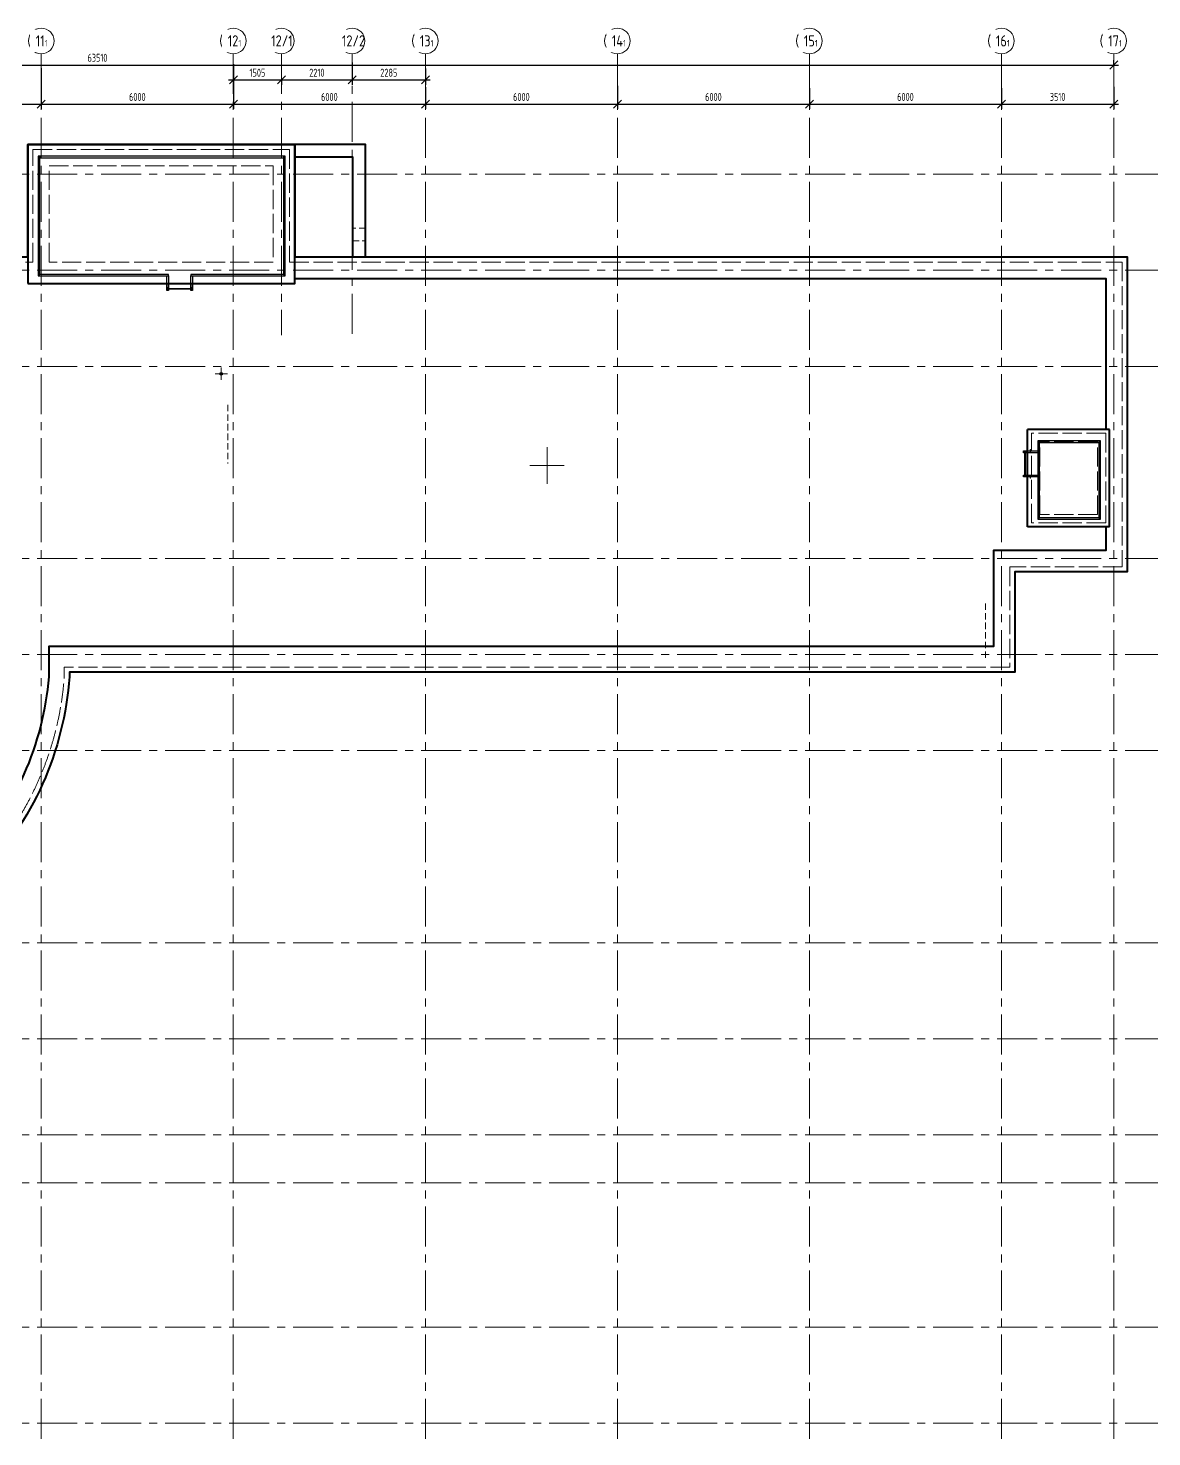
# Model space of a CAD drawing. Header units: millimetres. Extents: x -360149 to 682031, y -35655 to 209517.
# Drawn here: x 352714 to 387824, y 91172 to 135163 of the extents above; entities that cross this region are included whole.
import ezdxf
from ezdxf import colors
from ezdxf.entities.mleader import LeaderData, LeaderLine
from ezdxf.math import Vec2, Vec3

# ---------------------------------------------------------------- set-up
doc = ezdxf.new("R2010")
doc.units = ezdxf.units.MM
doc.header["$MEASUREMENT"] = 0
doc.header["$PDMODE"] = 3
doc.header["$PDSIZE"] = -4
for name, pattern in [('ACAD_ISO02W100', [15, 12, -3]), ('CENTER', [2, 1.25, -0.25, 0.25, -0.25]), ('HIDDEN', [6, 4, -2])]:
    doc.linetypes.add(name, pattern=pattern)
doc.layers.get('0').update_dxf_attribs({"color": 250, "lineweight": 9})
doc.layers.get('Defpoints').update_dxf_attribs({"color": 6})
for name, color, linetype, lineweight in [('_ВК-К1', 14, 'Continuous', 40), ('АР_Лестницы ограждение', 94, 'Continuous', 25), ('АР_Навесной фасад', 147, 'Continuous', 5), ('АР_Оси', 195, 'Continuous', 9), ('АР_Оси размеры', 164, 'Continuous', 9), ('АР_Отметки', 250, 'Continuous', 15), ('перекр 0.3', 181, 'Continuous', 30), ('Подвал', 250, 'Continuous', 30), ('пунктир', 251, 'Continuous', 13), ('Специальное оборудование', 7, 'Continuous', 9)]:
    doc.layers.add(name, color=color, linetype=linetype, lineweight=lineweight)
doc.styles.add('ISOCPEUR', font='isocpeur.ttf', dxfattribs={"width": 0.7})
doc.styles.add('ГОСТ 2.304', font='isocpeur.ttf', dxfattribs={"width": 0.7})
doc.dimstyles.new('СПДС', dxfattribs={"dimscale": 100, "dimtxt": 2.5, "dimasz": 2.5, "dimexe": 1.5, "dimexo": 0, "dimgap": 1, "dimtad": 1, "dimdec": 0, "dimrnd": 1, "dimtxsty": 'ГОСТ 2.304', "dimblk": 'OBLIQUE', "dimcen": 2.5, "dimdle": 1.5, "dimadec": 0, "dimazin": 2, "dimtfac": 0.75, "dimtdec": 0, "dimtmove": 1, "dimatfit": 3, "dimfxl": 1, "dimtolj": 1, "dimarcsym": 1})

# ---------------------------------------------------------------- blocks, each defined once
blk = doc.blocks.new('_Oblique')
at = {"color": 0, "linetype": 'ByBlock', "lineweight": -2}
blk.add_line((-0.5, -0.5), (0.5, 0.5), dxfattribs=at)
blk = doc.blocks.new('*D650')
at = {"layer": 'Defpoints', "color": 0, "lineweight": 30, "ltscale": 100, "transparency": 16777216}
for p in [(350125, 133132), (353125, 133132), (353125, 132791)]:
    blk.add_point(p, dxfattribs=at)
at = {"layer": 'АР_Оси размеры', "color": 0, "lineweight": -2, "ltscale": 100, "transparency": 16777216}
for p, q in [((350125, 133132), (350125, 132641)), ((353125, 133132), (353125, 132641)), ((349975, 132791), (353275, 132791))]:
    blk.add_line(p, q, dxfattribs=at)
at = {"layer": 'АР_Оси размеры', "color": 0, "lineweight": -2, "ltscale": 100, "transparency": 16777216, "xscale": 250, "yscale": 250, "zscale": 250, "rotation": 180}
blk.add_blockref('_Oblique', (350125, 132791), dxfattribs=at)
at = {"layer": 'АР_Оси размеры', "color": 0, "lineweight": -2, "ltscale": 100, "transparency": 16777216, "xscale": 250, "yscale": 250, "zscale": 250}
blk.add_blockref('_Oblique', (353125, 132791), dxfattribs=at)
at = {"layer": 'АР_Оси размеры', "color": 0, "ltscale": 100, "transparency": 16777216, "insert": (351625, 133016), "char_height": 250, "attachment_point": 5, "style": 'ГОСТ 2.304'}
blk.add_mtext('\\A1;3000', dxfattribs=at)
blk = doc.blocks.new('*D651')
at = {"layer": 'Defpoints', "color": 0, "lineweight": 30, "ltscale": 100, "transparency": 16777216}
for p in [(353125, 133919), (359125, 134039), (359125, 132791)]:
    blk.add_point(p, dxfattribs=at)
at = {"layer": 'АР_Оси размеры', "color": 0, "lineweight": -2, "ltscale": 100, "transparency": 16777216}
for p, q in [((353125, 133919), (353125, 132641)), ((359125, 134039), (359125, 132641)), ((352975, 132791), (359275, 132791))]:
    blk.add_line(p, q, dxfattribs=at)
at = {"layer": 'АР_Оси размеры', "color": 0, "lineweight": -2, "ltscale": 100, "transparency": 16777216, "xscale": 250, "yscale": 250, "zscale": 250, "rotation": 180}
blk.add_blockref('_Oblique', (353125, 132791), dxfattribs=at)
at = {"layer": 'АР_Оси размеры', "color": 0, "lineweight": -2, "ltscale": 100, "transparency": 16777216, "xscale": 250, "yscale": 250, "zscale": 250}
blk.add_blockref('_Oblique', (359125, 132791), dxfattribs=at)
at = {"layer": 'АР_Оси размеры', "color": 0, "ltscale": 100, "transparency": 16777216, "insert": (356125, 133016), "char_height": 250, "attachment_point": 5, "style": 'ГОСТ 2.304'}
blk.add_mtext('\\A1;6000', dxfattribs=at)
blk = doc.blocks.new('*D652')
at = {"layer": 'Defpoints', "color": 0, "lineweight": 30, "ltscale": 100, "transparency": 16777216}
for p in [(365125, 133326), (359125, 133252), (365125, 132791)]:
    blk.add_point(p, dxfattribs=at)
at = {"layer": 'АР_Оси размеры', "color": 0, "lineweight": -2, "ltscale": 100, "transparency": 16777216}
for p, q in [((365125, 133326), (365125, 132641)), ((359125, 133252), (359125, 132641)), ((358975, 132791), (365275, 132791))]:
    blk.add_line(p, q, dxfattribs=at)
at = {"layer": 'АР_Оси размеры', "color": 0, "lineweight": -2, "ltscale": 100, "transparency": 16777216, "xscale": 250, "yscale": 250, "zscale": 250, "rotation": 180}
blk.add_blockref('_Oblique', (359125, 132791), dxfattribs=at)
at = {"layer": 'АР_Оси размеры', "color": 0, "lineweight": -2, "ltscale": 100, "transparency": 16777216, "xscale": 250, "yscale": 250, "zscale": 250}
blk.add_blockref('_Oblique', (365125, 132791), dxfattribs=at)
at = {"layer": 'АР_Оси размеры', "color": 0, "ltscale": 100, "transparency": 16777216, "insert": (362125, 133016), "char_height": 250, "attachment_point": 5, "style": 'ГОСТ 2.304'}
blk.add_mtext('\\A1;6000', dxfattribs=at)
blk = doc.blocks.new('*D653')
at = {"layer": 'Defpoints', "color": 0, "lineweight": 30, "ltscale": 100, "transparency": 16777216}
for p in [(365125, 133326), (371125, 133363), (371125, 132791)]:
    blk.add_point(p, dxfattribs=at)
at = {"layer": 'АР_Оси размеры', "color": 0, "lineweight": -2, "ltscale": 100, "transparency": 16777216}
for p, q in [((365125, 133326), (365125, 132641)), ((371125, 133363), (371125, 132641)), ((364975, 132791), (371275, 132791))]:
    blk.add_line(p, q, dxfattribs=at)
at = {"layer": 'АР_Оси размеры', "color": 0, "lineweight": -2, "ltscale": 100, "transparency": 16777216, "xscale": 250, "yscale": 250, "zscale": 250, "rotation": 180}
blk.add_blockref('_Oblique', (365125, 132791), dxfattribs=at)
at = {"layer": 'АР_Оси размеры', "color": 0, "lineweight": -2, "ltscale": 100, "transparency": 16777216, "xscale": 250, "yscale": 250, "zscale": 250}
blk.add_blockref('_Oblique', (371125, 132791), dxfattribs=at)
at = {"layer": 'АР_Оси размеры', "color": 0, "ltscale": 100, "transparency": 16777216, "insert": (368125, 133016), "char_height": 250, "attachment_point": 5, "style": 'ГОСТ 2.304'}
blk.add_mtext('\\A1;6000', dxfattribs=at)
blk = doc.blocks.new('*D654')
at = {"layer": 'Defpoints', "color": 0, "lineweight": 30, "ltscale": 100, "transparency": 16777216}
for p in [(371125, 133363), (377125, 133293), (377125, 132791)]:
    blk.add_point(p, dxfattribs=at)
at = {"layer": 'АР_Оси размеры', "color": 0, "lineweight": -2, "ltscale": 100, "transparency": 16777216}
for p, q in [((371125, 133363), (371125, 132641)), ((377125, 133293), (377125, 132641)), ((370975, 132791), (377275, 132791))]:
    blk.add_line(p, q, dxfattribs=at)
at = {"layer": 'АР_Оси размеры', "color": 0, "lineweight": -2, "ltscale": 100, "transparency": 16777216, "xscale": 250, "yscale": 250, "zscale": 250, "rotation": 180}
blk.add_blockref('_Oblique', (371125, 132791), dxfattribs=at)
at = {"layer": 'АР_Оси размеры', "color": 0, "lineweight": -2, "ltscale": 100, "transparency": 16777216, "xscale": 250, "yscale": 250, "zscale": 250}
blk.add_blockref('_Oblique', (377125, 132791), dxfattribs=at)
at = {"layer": 'АР_Оси размеры', "color": 0, "ltscale": 100, "transparency": 16777216, "insert": (374125, 133016), "char_height": 250, "attachment_point": 5, "style": 'ГОСТ 2.304'}
blk.add_mtext('\\A1;6000', dxfattribs=at)
blk = doc.blocks.new('*D655')
at = {"layer": 'Defpoints', "color": 0, "lineweight": 30, "ltscale": 100, "transparency": 16777216}
for p in [(377125, 133293), (383125, 133292), (383125, 132791)]:
    blk.add_point(p, dxfattribs=at)
at = {"layer": 'АР_Оси размеры', "color": 0, "lineweight": -2, "ltscale": 100, "transparency": 16777216}
for p, q in [((377125, 133293), (377125, 132641)), ((383125, 133292), (383125, 132641)), ((376975, 132791), (383275, 132791))]:
    blk.add_line(p, q, dxfattribs=at)
at = {"layer": 'АР_Оси размеры', "color": 0, "lineweight": -2, "ltscale": 100, "transparency": 16777216, "xscale": 250, "yscale": 250, "zscale": 250, "rotation": 180}
blk.add_blockref('_Oblique', (377125, 132791), dxfattribs=at)
at = {"layer": 'АР_Оси размеры', "color": 0, "lineweight": -2, "ltscale": 100, "transparency": 16777216, "xscale": 250, "yscale": 250, "zscale": 250}
blk.add_blockref('_Oblique', (383125, 132791), dxfattribs=at)
at = {"layer": 'АР_Оси размеры', "color": 0, "ltscale": 100, "transparency": 16777216, "insert": (380125, 133016), "char_height": 250, "attachment_point": 5, "style": 'ГОСТ 2.304'}
blk.add_mtext('\\A1;6000', dxfattribs=at)
blk = doc.blocks.new('*D656')
at = {"layer": 'Defpoints', "color": 0, "lineweight": 30, "ltscale": 100, "transparency": 16777216}
for p in [(386635, 133329), (383125, 133292), (386635, 132791)]:
    blk.add_point(p, dxfattribs=at)
at = {"layer": 'АР_Оси размеры', "color": 0, "lineweight": -2, "ltscale": 100, "transparency": 16777216}
for p, q in [((386635, 133329), (386635, 132641)), ((383125, 133292), (383125, 132641)), ((382975, 132791), (386785, 132791))]:
    blk.add_line(p, q, dxfattribs=at)
at = {"layer": 'АР_Оси размеры', "color": 0, "lineweight": -2, "ltscale": 100, "transparency": 16777216, "xscale": 250, "yscale": 250, "zscale": 250, "rotation": 180}
blk.add_blockref('_Oblique', (383125, 132791), dxfattribs=at)
at = {"layer": 'АР_Оси размеры', "color": 0, "lineweight": -2, "ltscale": 100, "transparency": 16777216, "xscale": 250, "yscale": 250, "zscale": 250}
blk.add_blockref('_Oblique', (386635, 132791), dxfattribs=at)
at = {"layer": 'АР_Оси размеры', "color": 0, "ltscale": 100, "transparency": 16777216, "insert": (384880, 133016), "char_height": 250, "attachment_point": 5, "style": 'ГОСТ 2.304'}
blk.add_mtext('\\A1;3510', dxfattribs=at)
blk = doc.blocks.new('*D657')
at = {"layer": 'Defpoints', "color": 0, "lineweight": 30, "ltscale": 100, "transparency": 16777216}
for p in [(359125, 133566), (360630, 133566), (360630, 133547)]:
    blk.add_point(p, dxfattribs=at)
at = {"layer": 'АР_Оси размеры', "color": 0, "lineweight": -2, "ltscale": 100, "transparency": 16777216}
for p, q in [((358975, 133547), (360780, 133547)), ((359125, 133566), (359125, 133397)), ((360630, 133566), (360630, 133397))]:
    blk.add_line(p, q, dxfattribs=at)
at = {"layer": 'АР_Оси размеры', "color": 0, "lineweight": -2, "ltscale": 100, "transparency": 16777216, "xscale": 250, "yscale": 250, "zscale": 250, "rotation": 180}
blk.add_blockref('_Oblique', (359125, 133547), dxfattribs=at)
at = {"layer": 'АР_Оси размеры', "color": 0, "lineweight": -2, "ltscale": 100, "transparency": 16777216, "xscale": 250, "yscale": 250, "zscale": 250}
blk.add_blockref('_Oblique', (360630, 133547), dxfattribs=at)
at = {"layer": 'АР_Оси размеры', "color": 0, "ltscale": 100, "transparency": 16777216, "insert": (359877, 133772), "char_height": 250, "attachment_point": 5, "style": 'ГОСТ 2.304'}
blk.add_mtext('\\A1;1505', dxfattribs=at)
blk = doc.blocks.new('*D658')
at = {"layer": 'Defpoints', "color": 0, "lineweight": 30, "ltscale": 100, "transparency": 16777216}
for p in [(362840, 134088), (360630, 133566), (362840, 133547)]:
    blk.add_point(p, dxfattribs=at)
at = {"layer": 'АР_Оси размеры', "color": 0, "lineweight": -2, "ltscale": 100, "transparency": 16777216}
for p, q in [((362840, 134088), (362840, 133397)), ((360480, 133547), (362990, 133547)), ((360630, 133566), (360630, 133397))]:
    blk.add_line(p, q, dxfattribs=at)
at = {"layer": 'АР_Оси размеры', "color": 0, "lineweight": -2, "ltscale": 100, "transparency": 16777216, "xscale": 250, "yscale": 250, "zscale": 250, "rotation": 180}
blk.add_blockref('_Oblique', (360630, 133547), dxfattribs=at)
at = {"layer": 'АР_Оси размеры', "color": 0, "lineweight": -2, "ltscale": 100, "transparency": 16777216, "xscale": 250, "yscale": 250, "zscale": 250}
blk.add_blockref('_Oblique', (362840, 133547), dxfattribs=at)
at = {"layer": 'АР_Оси размеры', "color": 0, "ltscale": 100, "transparency": 16777216, "insert": (361735, 133772), "char_height": 250, "attachment_point": 5, "style": 'ГОСТ 2.304'}
blk.add_mtext('\\A1;2210', dxfattribs=at)
blk = doc.blocks.new('*D659')
at = {"layer": 'Defpoints', "color": 0, "lineweight": 30, "ltscale": 100, "transparency": 16777216}
for p in [(362840, 134088), (365125, 133904), (365125, 133547)]:
    blk.add_point(p, dxfattribs=at)
at = {"layer": 'АР_Оси размеры', "color": 0, "lineweight": -2, "ltscale": 100, "transparency": 16777216}
for p, q in [((362840, 134088), (362840, 133397)), ((365125, 133904), (365125, 133397)), ((362690, 133547), (365275, 133547))]:
    blk.add_line(p, q, dxfattribs=at)
at = {"layer": 'АР_Оси размеры', "color": 0, "lineweight": -2, "ltscale": 100, "transparency": 16777216, "xscale": 250, "yscale": 250, "zscale": 250, "rotation": 180}
blk.add_blockref('_Oblique', (362840, 133547), dxfattribs=at)
at = {"layer": 'АР_Оси размеры', "color": 0, "lineweight": -2, "ltscale": 100, "transparency": 16777216, "xscale": 250, "yscale": 250, "zscale": 250}
blk.add_blockref('_Oblique', (365125, 133547), dxfattribs=at)
at = {"layer": 'АР_Оси размеры', "color": 0, "ltscale": 100, "transparency": 16777216, "insert": (363982, 133772), "char_height": 250, "attachment_point": 5, "style": 'ГОСТ 2.304'}
blk.add_mtext('\\A1;2285', dxfattribs=at)
blk = doc.blocks.new('*D661')
at = {"layer": 'Defpoints', "color": 0, "lineweight": 30, "ltscale": 100, "transparency": 16777216}
for p in [(323125, 134013), (386635, 134013), (386635, 134013)]:
    blk.add_point(p, dxfattribs=at)
at = {"layer": 'АР_Оси размеры', "color": 0, "lineweight": -2, "ltscale": 100, "transparency": 16777216}
for p, q in [((322975, 134013), (386785, 134013)), ((323125, 134013), (323125, 134163)), ((386635, 134013), (386635, 134163))]:
    blk.add_line(p, q, dxfattribs=at)
at = {"layer": 'АР_Оси размеры', "color": 0, "lineweight": -2, "ltscale": 100, "transparency": 16777216, "xscale": 250, "yscale": 250, "zscale": 250, "rotation": 180}
blk.add_blockref('_Oblique', (323125, 134013), dxfattribs=at)
at = {"layer": 'АР_Оси размеры', "color": 0, "lineweight": -2, "ltscale": 100, "transparency": 16777216, "xscale": 250, "yscale": 250, "zscale": 250}
blk.add_blockref('_Oblique', (386635, 134013), dxfattribs=at)
at = {"layer": 'АР_Оси размеры', "color": 0, "ltscale": 100, "transparency": 16777216, "insert": (354880, 134238), "char_height": 250, "attachment_point": 5, "style": 'ГОСТ 2.304'}
blk.add_mtext('\\A1;63510', dxfattribs=at)
blk = doc.blocks.new('LADDER_12760 - LADDER_12760-5164013-3_1 этаж')
at = {"layer": 'Специальное оборудование'}
for p, q in [((25, 95), (-50, 95)), ((-50, 95), (-50, 88)), ((-50, 88), (18, 88)), ((0, 0), (25, 0)), ((0, -76.2), (0, 0)), ((18, 88), (18, 0)), ((25, 0), (25, 95)), ((25, 0), (25, -76.2)), ((575, 95), (575, 0)), ((650, 95), (575, 95)), ((575, 0), (600, 0)), ((575, -76.2), (575, 0)), ((582, 0), (582, 88)), ((582, 88), (650, 88)), ((600, 0), (600, -76.2)), ((650, 88), (650, 95)), ((25, -76.2), (0, -76.2)), ((25, -25.4), (575, -25.4)), ((575, -45.4), (25, -45.4)), ((600, -76.2), (575, -76.2))]:
    blk.add_line(p, q, dxfattribs=at)
blk = doc.blocks.new('A$C8068bb3d')
at = {"layer": 'АР_Оси', "linetype": 'CENTER', "ltscale": 1000}
for p, q in [((0, -576), (0, 576)), ((537, 0), (-537, 0))]:
    blk.add_line(p, q, dxfattribs=at)
blk = doc.blocks.new('A$C6552fe61')
at = {"layer": '_ВК-К1', "color": 18, "lineweight": 9, "ltscale": 100, "true_color": 0x000000}
for p, q in [((-195, 0), (195, 0)), ((0, 192), (0, -192))]:
    blk.add_line(p, q, dxfattribs=at)
blk = doc.blocks.new('_DotSmall')
at = {"color": 0, "linetype": 'ByBlock', "const_width": 0.5}
blk.add_lwpolyline([(-0.0625, 0, 1), (0.0625, 0, 1)], format="xyb", close=True, dxfattribs=at)

msp = doc.modelspace()

# ---------------------------------------------------------------- linework, layer by layer
at = {"layer": '_ВК-К1', "color": 18, "lineweight": 9, "ltscale": 100, "true_color": 0x000000}
for p, q in [((358645.27, 124371.89), (358849.18, 124371.89)), ((358747.23, 124484.38), (358747.23, 124259.4))]:
    msp.add_line(p, q, dxfattribs=at)
at = {"layer": '_ВК-К1', "color": 18, "lineweight": 40, "ltscale": 100, "true_color": 0x000000}
msp.add_circle((358747.23, 124371.89), 30, dxfattribs=at)
at = {"layer": 'АР_Лестницы ограждение', "color": 18, "lineweight": 25, "true_color": 0x000000}
for points in [[(353076.22, 127475.17), (353076.22, 131164.75), (353025.42, 131164.75), (353025.42, 127475.17)], [(353076.22, 131113.33), (360746.01, 131113.33), (360746.01, 131164.13), (353076.22, 131164.13)], [(360746.01, 127475.17), (360746.01, 131164.13), (360695.21, 131164.13), (360695.21, 127475.17)], [(353025.42, 127424.37), (357101.7, 127424.37), (357101.7, 127475.17), (353025.42, 127475.17)], [(357047.49, 126972.13), (357047.49, 127424.37), (357100.94, 127424.37), (357100.94, 126972.13)], [(357799.42, 127424.37), (360746.01, 127424.37), (360746.01, 127475.17), (357799.42, 127475.17)], [(357799.71, 126972.13), (357799.71, 127424.37), (357853.15, 127424.37), (357853.15, 126972.13)], [(383810.68, 121959), (384262.92, 121959), (384262.92, 121905.56), (383810.68, 121905.56)], [(384313.72, 119876.21), (384313.72, 122274.13), (384262.92, 122274.13), (384262.92, 119876.21)], [(384313.72, 122223.33), (386214.75, 122223.33), (386214.75, 122274.13), (384313.72, 122274.13)], [(386214.75, 119876.21), (386214.75, 122274.13), (386163.95, 122274.13), (386163.95, 119876.21)], [(383810.68, 121206.78), (384262.92, 121206.78), (384262.92, 121153.34), (383810.68, 121153.34)], [(384262.92, 119825.41), (386214.75, 119825.41), (386214.75, 119876.21), (384262.92, 119876.21)]]:
    msp.add_lwpolyline(points, close=True, dxfattribs=at)
at = {"layer": 'АР_Навесной фасад', "color": 18, "lineweight": 40, "ltscale": 100, "true_color": 0x000000}
for p, q in [((386503.29, 122630.68), (383940.79, 122630.68)), ((383940.8, 119590.68), (383940.8, 122630.68)), ((386503.3, 119590.68), (386503.29, 122630.68)), ((386503.3, 119590.68), (383940.8, 119590.68))]:
    msp.add_line(p, q, dxfattribs=at)
for points in [[(334703.3, 131020.68), (344543.3, 131020.68), (344543.3, 128020.68), (352703.3, 128020.68), (352703.3, 131530.68), (361043.85, 131530.68), (361043.3, 128020.68), (387053.3, 128020.68), (387053.3, 118180.68), (383543.3, 118180.68), (383543.3, 115050.68), (354002.66, 115050.68), (354002.66, 114910.68, -0.1768281), (351232.66, 108709.34, -0.18821254), (344683.18, 105715.94), (344543.18, 105715.94), (344543.18, 102535.68), (347673.18, 102535.68), (347673.18, 99605.68), (350793.33, 99605.68), (350793.33, 91265.68), (346993.18, 91265.68), (346993.18, 91135.68)], [(386383.3, 119590.68), (386383.3, 118850.68), (382873.3, 118850.68), (382873.3, 115850.68), (353358.3, 115850.68), (353358.3, 114910.68, -0.17135881), (350826.86, 109248.24, -0.19045462), (344631.53, 106369.37), (343873.18, 106369.37), (343873.18, 101865.68), (347003.18, 101865.68), (347003.18, 98935.68), (350125.05, 98935.67), (350123.3, 92065.68), (346193.18, 92065.68), (346193.18, 91935.68), (340803.17, 91935.67), (340803.18, 83485.69)]]:
    msp.add_lwpolyline(points, format="xyb", dxfattribs=at)
for points in [[(352703.3, 127189.64), (361043.85, 127189.64), (361043.85, 131530.68), (352703.3, 131530.68)], [(361043.09, 128020.71), (362853.3, 128020.65), (362853.3, 131130.68), (361043.51, 131130.74)], [(361043.09, 128020.71), (362853.3, 128020.65), (362853.3, 131130.68), (361043.51, 131130.74)], [(361043.3, 128020.68), (363253.3, 128020.68), (363253.3, 131530.68), (361043.85, 131530.68)], [(361043.3, 128020.68), (363253.3, 128020.68), (363253.3, 131530.68), (361043.85, 131530.68)]]:
    msp.add_lwpolyline(points, close=True, dxfattribs=at)
msp.add_lwpolyline([(361043.85, 127350.52), (386383.29, 127350.54), (386383.29, 122630.68)], dxfattribs=at)
at = {"layer": 'АР_Оси', "linetype": 'CENTER', "ltscale": 1000}
for p, q in [((353124.55, 134363.15), (353124.55, 78630.8)), ((359124.55, 134363.15), (359124.55, 78630.8)), ((360629.55, 134363.15), (360629.55, 125575.56)), ((362839.55, 125616.96), (362839.55, 134361.7)), ((365124.55, 134363.15), (365124.55, 78630.8)), ((371124.55, 134363.15), (371124.55, 78630.8)), ((377124.55, 134363.15), (377124.55, 78630.8)), ((383124.55, 134363.15), (383124.55, 78630.8)), ((386634.55, 134363.15), (386634.55, 78630.8)), ((316990.86, 130600.68), (400169.26, 130600.68)), ((316990.86, 127600.68), (400169.26, 127600.68)), ((316990.86, 124600.68), (400169.26, 124600.68)), ((316990.86, 118600.68), (400169.26, 118600.68)), ((316990.86, 115600.68), (400169.26, 115600.68)), ((316990.86, 112600.68), (400169.26, 112600.68)), ((316990.86, 106600.68), (400169.26, 106600.68)), ((316990.86, 103600.68), (400169.26, 103600.68)), ((316990.86, 100600.68), (400169.26, 100600.68)), ((316990.86, 99100.68), (400169.26, 99100.68)), ((316990.86, 94600.68), (400169.26, 94600.68)), ((316990.86, 91600.68), (400169.26, 91600.68))]:
    msp.add_line(p, q, dxfattribs=at)
at = {"layer": 'АР_Оси', "ltscale": 0.5}
for centre in [(353124.55, 134763.15), (359124.55, 134763.15), (360624.55, 134763.15), (362834.55, 134763.15), (365124.55, 134763.15), (371124.55, 134763.15), (377124.55, 134763.15), (383124.55, 134763.15), (386634.55, 134763.15)]:
    msp.add_circle(centre, 400, dxfattribs=at)
at = {"layer": 'перекр 0.3', "color": 7, "linetype": 'HIDDEN', "lineweight": 5, "ltscale": 50}
for p, q in [((358953.01, 123401.77), (358953.01, 121565.6)), ((358953.01, 123401.77), (358953.01, 121565.6)), ((382623.55, 117199.25), (382623.55, 115500.68)), ((382623.55, 117199.25), (382623.55, 115500.68))]:
    msp.add_line(p, q, dxfattribs=at)
msp.add_lwpolyline([(362853.3, 128521.11), (363253.3, 128521.11), (363253.3, 128918.92), (362853.3, 128918.92)], close=True, dxfattribs=at)
msp.add_lwpolyline([(362853.3, 128521.11), (363253.3, 128521.11), (363253.3, 128918.92), (362853.3, 128918.92)], close=True, dxfattribs=at)
at = {"layer": 'пунктир', "linetype": 'ACAD_ISO02W100', "ltscale": 50}
for p, q in [((386383.3, 122510.68), (384060.79, 122510.68)), ((384060.8, 122250.68), (384060.79, 122510.68)), ((384060.8, 119710.68), (384060.8, 122250.68)), ((386123.3, 122250.68), (384320.8, 122250.68)), ((384320.8, 119970.68), (384320.8, 122250.68)), ((386123.3, 119970.68), (386123.3, 122250.68)), ((386383.3, 119710.68), (384060.8, 119710.68)), ((386123.3, 119970.68), (384320.8, 119970.68))]:
    msp.add_line(p, q, dxfattribs=at)
msp.add_lwpolyline([(344383.3, 127860.68), (352863.3, 127860.68), (352863.3, 131370.68), (360883.82, 131370.68), (360883.27, 127860.68), (386893.3, 127860.68), (386893.3, 118340.68), (383383.3, 118340.68), (383383.3, 115210.68), (353842.66, 115210.68), (353842.66, 114916.31, -0.17668035), (351117.81, 108820.74, -0.18809266)], format="xyb", dxfattribs=at)
msp.add_lwpolyline([(353373.3, 130860.68), (360373.3, 130860.68), (360373.3, 127860.68), (353373.3, 127860.68)], close=True, dxfattribs=at)
msp.add_lwpolyline([(386383.29, 122510.68), (386383.3, 119710.68)], dxfattribs=at)

# ---------------------------------------------------------------- block references
at = {"layer": 'Подвал', "lineweight": 13, "ltscale": 500}
for name, p in [('A$C6552fe61', (358747.23, 124371.89)), ('A$C8068bb3d', (368929.26, 121506.57))]:
    msp.add_blockref(name, p, dxfattribs=at)
at = {"layer": 'Специальное оборудование', "xscale": -1.2705, "yscale": 1.2705, "zscale": 1.2705}
msp.add_blockref('LADDER_12760 - LADDER_12760-5164013-3_1 этаж', (357831.47, 127068.94), dxfattribs=at)
at = {"layer": 'Специальное оборудование', "xscale": -1.2705, "yscale": 1.2705, "zscale": 1.2705, "rotation": 270}
msp.add_blockref('LADDER_12760 - LADDER_12760-5164013-3_1 этаж', (383907.49, 121175.02), dxfattribs=at)

# ---------------------------------------------------------------- dimensions: what is measured, and where the dimension line sits
at = {"layer": 'АР_Оси размеры', "ltscale": 100}
for base, p1, p2, picture, middle in [((359124.55, 132790.78), (353124.55, 133919.5), (359124.55, 134038.98), '*D651', (356124.55, 133015.78)), ((360629.55, 133546.65), (359124.55, 133565.97), (360629.55, 133565.97), '*D657', (359877.05, 133771.65)), ((362839.55, 133546.65), (360629.55, 133565.97), (362839.55, 134087.64), '*D658', (361734.55, 133771.65)), ((365124.55, 133546.65), (362839.55, 134087.64), (365124.55, 133904.09), '*D659', (363982.05, 133771.65)), ((365124.55, 132790.78), (359124.55, 133251.98), (365124.55, 133326.44), '*D652', (362124.55, 133015.78)), ((371124.55, 132790.78), (365124.55, 133326.44), (371124.55, 133363.45), '*D653', (368124.55, 133015.78)), ((377124.55, 132790.78), (371124.55, 133363.45), (377124.55, 133292.76), '*D654', (374124.55, 133015.78)), ((386634.55, 132790.78), (383124.55, 133291.97), (386634.55, 133328.98), '*D656', (384879.55, 133015.78)), ((353124.55, 132790.78), (350124.55, 133132.36), (353124.55, 133132.5), '*D650', (351624.55, 133015.78)), ((383124.55, 132790.78), (377124.55, 133292.76), (383124.55, 133291.97), '*D655', (380124.55, 133015.78))]:
    dim = msp.add_linear_dim(base=base, p1=p1, p2=p2, dimstyle='СПДС', dxfattribs=at)
    dim.commit()
    dim.dimension.update_dxf_attribs({"geometry": picture, "text_midpoint": middle})

# ---------------------------------------------------------------- leaders
at = {"layer": 'АР_Отметки'}
ml = msp.add_multileader_mtext('Standard', dxfattribs=at)
ml.set_content('Л.4', color=256, style='ISOCPEUR')
ml.set_leader_properties(color=256, linetype='Continuous', lineweight=-1)
ml.set_arrow_properties(name='DOTSMALL')
ml.build(insert=Vec2(0, 0))
ml.multileader.update_dxf_attribs({"has_text_frame": 1, "text_left_attachment_type": 4, "text_right_attachment_type": 4, "dogleg_length": 100, "arrow_head_size": 180})
ctx = ml.context
ctx.base_point, ctx.char_height, ctx.arrow_head_size, ctx.landing_gap_size, ctx.plane_origin = Vec3(492034.94, 129862.56), 250, 180, 50, Vec3(520155.38, 117704.9)
ctx.left_attachment, ctx.right_attachment = 4, 4
notes = []
notes.append((ctx, [(0, (0, 0, 0), (0, 0), (1, 0), 1, [])]))
ctx.mtext.insert, ctx.mtext.width, ctx.mtext.line_spacing_style, ctx.mtext.flow_direction = Vec3(492084.94, 130195.89), 852.697, 2, 5
for ctx, leaders in notes:
    for number, flags, end, landing, length, lines in leaders:
        leader = LeaderData()
        leader.index, (leader.has_last_leader_line, leader.has_dogleg_vector, leader.attachment_direction) = number, flags
        leader.last_leader_point, leader.dogleg_vector, leader.dogleg_length = Vec3(end), Vec3(landing), length
        for number, points, colour, breaks in lines:
            line = LeaderLine()
            line.index, line.vertices, line.color, line.breaks = number, Vec3.list(points), colors.encode_raw_color(colour), breaks
            leader.lines.append(line)
        ctx.leaders.append(leader)

# ---------------------------------------------------------------- next in the draw order: texts
at = {"layer": 'АР_Оси', "char_height": 350, "width": 123.8671, "attachment_point": 1, "line_spacing_factor": 1.149209, "style": 'ГОСТ 2.304', "bg_fill": 2}
for s, insert in [('{\\W0.8;11\\H0.57143x;1}', (352950.46, 134940.93)), ('{\\W0.8;12\\H0.57143x;1}', (358950.46, 134940.93)), ('{\\W0.8;12/1}', (360306.85, 134940.93)), ('{\\W0.8;12/2}', (362516.85, 134940.93)), ('{\\W0.8;15\\H0.57143x;1}', (376950.46, 134940.93)), ('{\\W0.8;16\\H0.57143x;1}', (382950.46, 134940.93)), ('{\\W0.8;17\\H0.57143x;1}', (386460.46, 134940.93))]:
    msp.add_mtext(s, dxfattribs=dict(at, insert=insert))
at = {"layer": 'АР_Оси', "ltscale": 0.5, "char_height": 350, "width": 123.8671, "attachment_point": 1, "line_spacing_factor": 1.149209, "style": 'ГОСТ 2.304', "bg_fill": 2}
for s, insert in [('{\\W0.8;13\\H0.57143x;1}', (364950.46, 134940.93)), ('{\\W0.8;14\\H0.57143x;1}', (370950.46, 134940.93))]:
    msp.add_mtext(s, dxfattribs=dict(at, insert=insert))

# ---------------------------------------------------------------- next in the draw order: dimensions: what is measured, and where the dimension line sits
at = {"layer": 'АР_Оси размеры', "ltscale": 100}
dim = msp.add_linear_dim(base=(386634.55, 134013.15), p1=(323124.55, 134013.15), p2=(386634.55, 134013.15), dimstyle='СПДС', dxfattribs=at)
dim.commit()
dim.dimension.update_dxf_attribs({"geometry": '*D661', "text_midpoint": (354879.55, 134238.15)})

doc.saveas('drawing.dxf')
